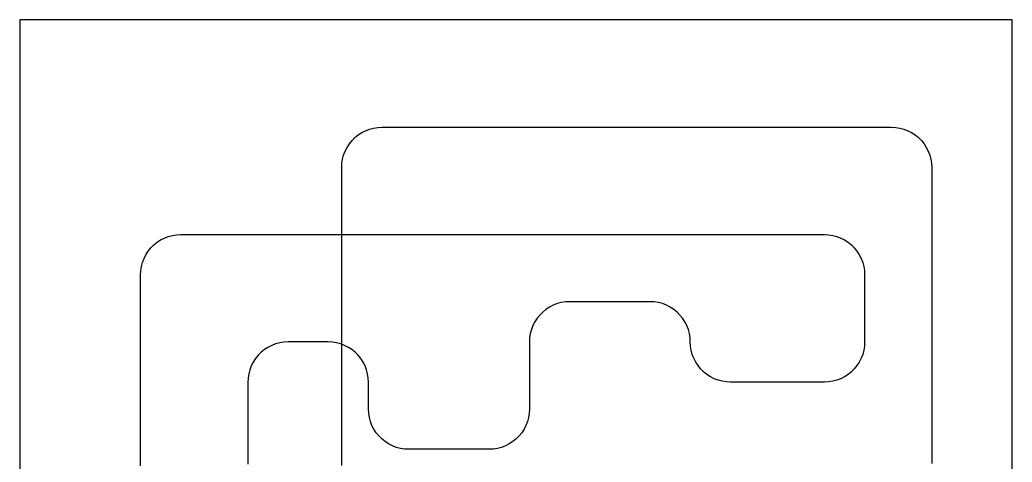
# Model space of a CAD drawing. Header units: millimetres. Extents: x 180000 to 328000, y 0 to 160000.
# Drawn here: x 180000 to 328000, y 94088 to 160000 of the extents above; entities that cross this region are included whole.
import ezdxf

# ---------------------------------------------------------------- set-up
doc = ezdxf.new("R2010")
doc.units = ezdxf.units.MM
for name, color, linetype in [('FLOOR', 8, 'Continuous'), ('LOWER', 4, 'Continuous'), ('MIDDLE', 30, 'Continuous'), ('UPPER', 3, 'Continuous')]:
    doc.layers.add(name, color=color, linetype=linetype)

msp = doc.modelspace()

# ---------------------------------------------------------------- linework, layer by layer
at = {"layer": 'FLOOR'}
msp.add_lwpolyline([(180000, 0), (328000, 0), (328000, 160000), (180000, 160000)], close=True, dxfattribs=at)
at = {"layer": 'LOWER'}
for p, q in [((201000, 127196, 350), (201560, 127481, 350)), ((201560, 127481, 350), (202146, 127706, 350)), ((202146, 127706, 350), (202753, 127869, 350)), ((202753, 127869, 350), (203373, 127967, 350)), ((203373, 127967, 350), (204000, 128000, 350)), ((204000, 128000, 350), (204649, 128000, 351)), ((204649, 128000, 351), (205297, 128000, 352)), ((205297, 128000, 352), (205946, 128000, 355)), ((205946, 128000, 355), (206595, 128000, 359)), ((206595, 128000, 359), (207243, 128000, 364)), ((207243, 128000, 364), (207892, 128000, 370)), ((207892, 128000, 370), (208541, 128000, 377)), ((208541, 128000, 377), (209189, 128000, 385)), ((209189, 128000, 385), (209838, 128000, 395)), ((209838, 128000, 395), (210486, 128000, 405)), ((210486, 128000, 405), (211135, 128000, 416)), ((211135, 128000, 416), (211784, 128000, 428)), ((211784, 128000, 428), (212432, 128000, 442)), ((212432, 128000, 442), (213081, 128000, 456)), ((213081, 128000, 456), (213730, 128000, 471)), ((213730, 128000, 471), (214378, 128000, 487)), ((214378, 128000, 487), (215027, 128000, 504)), ((215027, 128000, 504), (215676, 128000, 521)), ((215676, 128000, 521), (216324, 128000, 540)), ((216324, 128000, 540), (216973, 128000, 559)), ((216973, 128000, 559), (217622, 128000, 580)), ((217622, 128000, 580), (218270, 128000, 601)), ((218270, 128000, 601), (218919, 128000, 623)), ((218919, 128000, 623), (219568, 128000, 646)), ((219568, 128000, 646), (220216, 128000, 669)), ((220216, 128000, 669), (220865, 128000, 693)), ((220865, 128000, 693), (221514, 128000, 718)), ((221514, 128000, 718), (222162, 128000, 744)), ((222162, 128000, 744), (222811, 128000, 771)), ((222811, 128000, 771), (223459, 128000, 798)), ((223459, 128000, 798), (224108, 128000, 826)), ((224108, 128000, 826), (224757, 128000, 854)), ((224757, 128000, 854), (225405, 128000, 883)), ((225405, 128000, 883), (226054, 128000, 913)), ((226054, 128000, 913), (226703, 128000, 944)), ((226703, 128000, 944), (227351, 128000, 975)), ((227351, 128000, 975), (228000, 128000, 1006)), ((228000, 128000, 1006), (228649, 128000, 1038)), ((228649, 128000, 1038), (229297, 128000, 1071)), ((229297, 128000, 1071), (229946, 128000, 1105)), ((229946, 128000, 1105), (230595, 128000, 1138)), ((230595, 128000, 1138), (231243, 128000, 1173)), ((231243, 128000, 1173), (231892, 128000, 1208)), ((231892, 128000, 1208), (232541, 128000, 1243)), ((232541, 128000, 1243), (233189, 128000, 1279)), ((233189, 128000, 1279), (233838, 128000, 1315)), ((233838, 128000, 1315), (234486, 128000, 1352)), ((234486, 128000, 1352), (235135, 128000, 1389)), ((235135, 128000, 1389), (235784, 128000, 1426)), ((235784, 128000, 1426), (236432, 128000, 1464)), ((236432, 128000, 1464), (237081, 128000, 1502)), ((237081, 128000, 1502), (237730, 128000, 1541)), ((237730, 128000, 1541), (238378, 128000, 1580)), ((238378, 128000, 1580), (239027, 128000, 1619)), ((239027, 128000, 1619), (239676, 128000, 1659)), ((239676, 128000, 1659), (240324, 128000, 1699)), ((240324, 128000, 1699), (240973, 128000, 1739)), ((240973, 128000, 1739), (241622, 128000, 1780)), ((241622, 128000, 1780), (242270, 128000, 1820)), ((242270, 128000, 1820), (242919, 128000, 1861)), ((242919, 128000, 1861), (243568, 128000, 1902)), ((243568, 128000, 1902), (244216, 128000, 1944)), ((244216, 128000, 1944), (244865, 128000, 1985)), ((244865, 128000, 1985), (245514, 128000, 2027)), ((245514, 128000, 2027), (246162, 128000, 2069)), ((246162, 128000, 2069), (246811, 128000, 2111)), ((246811, 128000, 2111), (247459, 128000, 2153)), ((247459, 128000, 2153), (248108, 128000, 2195)), ((248108, 128000, 2195), (248757, 128000, 2237)), ((248757, 128000, 2237), (249405, 128000, 2280)), ((249405, 128000, 2280), (250054, 128000, 2322)), ((250054, 128000, 2322), (250703, 128000, 2365)), ((250703, 128000, 2365), (251351, 128000, 2407)), ((251351, 128000, 2407), (252000, 128000, 2450)), ((199146, 125527, 350), (199541, 126015, 350)), ((199541, 126015, 350), (199985, 126459, 350)), ((199985, 126459, 350), (200473, 126854, 350)), ((200473, 126854, 350), (201000, 127196, 350)), ((198294, 123854, 350), (198519, 124440, 350)), ((198519, 124440, 350), (198804, 125000, 350)), ((198804, 125000, 350), (199146, 125527, 350)), ((198033, 122627, 350), (198131, 123247, 350)), ((198131, 123247, 350), (198294, 123854, 350)), ((198000, 122000, 350), (198033, 122627, 350)), ((198000, 121353, 350), (198000, 122000, 350)), ((198000, 120706, 350), (198000, 121353, 350)), ((198000, 120059, 350), (198000, 120706, 350)), ((198000, 119412, 350), (198000, 120059, 350)), ((198000, 118765, 350), (198000, 119412, 350)), ((198000, 118118, 350), (198000, 118765, 350)), ((198000, 117471, 350), (198000, 118118, 350)), ((198000, 116824, 350), (198000, 117471, 350)), ((198000, 116176, 350), (198000, 116824, 350)), ((198000, 115529, 350), (198000, 116176, 350)), ((198000, 114882, 350), (198000, 115529, 350)), ((198000, 114235, 350), (198000, 114882, 350)), ((198000, 113588, 350), (198000, 114235, 350)), ((198000, 112941, 350), (198000, 113588, 350)), ((198000, 112294, 350), (198000, 112941, 350)), ((198000, 111647, 350), (198000, 112294, 350)), ((198000, 111000, 350), (198000, 111647, 350)), ((198000, 110353, 350), (198000, 111000, 350)), ((198000, 109706, 350), (198000, 110353, 350)), ((198000, 109059, 350), (198000, 109706, 350)), ((198000, 108412, 350), (198000, 109059, 350)), ((198000, 107765, 350), (198000, 108412, 350)), ((198000, 107118, 350), (198000, 107765, 350)), ((198000, 106471, 350), (198000, 107118, 350)), ((198000, 105824, 350), (198000, 106471, 350)), ((198000, 105176, 350), (198000, 105824, 350)), ((198000, 104529, 350), (198000, 105176, 350)), ((198000, 103882, 350), (198000, 104529, 350)), ((198000, 103235, 350), (198000, 103882, 350)), ((198000, 102588, 350), (198000, 103235, 350)), ((198000, 101941, 350), (198000, 102588, 350)), ((198000, 101294, 350), (198000, 101941, 350)), ((198000, 100647, 350), (198000, 101294, 350)), ((198000, 100000, 350), (198000, 100647, 350)), ((198000, 99353, 350), (198000, 100000, 350)), ((198000, 98706, 350), (198000, 99353, 350)), ((198000, 98059, 350), (198000, 98706, 350)), ((198000, 97412, 350), (198000, 98059, 350)), ((198000, 96765, 350), (198000, 97412, 350)), ((198000, 96118, 350), (198000, 96765, 350)), ((198000, 95471, 350), (198000, 96118, 350)), ((198000, 94824, 350), (198000, 95471, 350)), ((198000, 94176, 350), (198000, 94824, 350)), ((198000, 93529, 350), (198000, 94176, 350))]:
    msp.add_line(p, q, dxfattribs=at)
at = {"layer": 'MIDDLE'}
for p, q in [((272325, 144000, 6623), (272974, 144000, 6569)), ((272974, 144000, 6569), (273624, 144000, 6515)), ((273624, 144000, 6515), (274274, 144000, 6462)), ((274274, 144000, 6462), (274923, 144000, 6408)), ((274923, 144000, 6408), (275573, 144000, 6355)), ((275573, 144000, 6355), (276222, 144000, 6301)), ((276222, 144000, 6301), (276872, 144000, 6248)), ((276872, 144000, 6248), (277521, 144000, 6196)), ((277521, 144000, 6196), (278171, 144000, 6143)), ((278171, 144000, 6143), (278821, 144000, 6091)), ((278821, 144000, 6091), (279470, 144000, 6039)), ((279470, 144000, 6039), (280120, 144000, 5987)), ((280120, 144000, 5987), (280769, 144000, 5936)), ((280769, 144000, 5936), (281419, 144000, 5885)), ((281419, 144000, 5885), (282068, 144000, 5835)), ((282068, 144000, 5835), (282718, 144000, 5785)), ((282718, 144000, 5785), (283368, 144000, 5736)), ((283368, 144000, 5736), (284017, 144000, 5687)), ((284017, 144000, 5687), (284667, 144000, 5639)), ((284667, 144000, 5639), (285316, 144000, 5591)), ((285316, 144000, 5591), (285966, 144000, 5544)), ((285966, 144000, 5544), (286615, 144000, 5498)), ((286615, 144000, 5498), (287265, 144000, 5453)), ((287265, 144000, 5453), (287915, 144000, 5408)), ((287915, 144000, 5408), (288564, 144000, 5364)), ((288564, 144000, 5364), (289214, 144000, 5321)), ((289214, 144000, 5321), (289863, 144000, 5278)), ((289863, 144000, 5278), (290513, 144000, 5237)), ((290513, 144000, 5237), (291162, 144000, 5196)), ((291162, 144000, 5196), (291812, 144000, 5156)), ((291812, 144000, 5156), (292462, 144000, 5118)), ((292462, 144000, 5118), (293111, 144000, 5080)), ((293111, 144000, 5080), (293761, 144000, 5043)), ((293761, 144000, 5043), (294410, 144000, 5008)), ((294410, 144000, 5008), (295060, 144000, 4973)), ((295060, 144000, 4973), (295709, 144000, 4940)), ((295709, 144000, 4940), (296359, 144000, 4907)), ((296359, 144000, 4907), (297009, 144000, 4876)), ((297009, 144000, 4876), (297658, 144000, 4846)), ((297658, 144000, 4846), (298308, 144000, 4818)), ((298308, 144000, 4818), (298957, 144000, 4790)), ((298957, 144000, 4790), (299607, 144000, 4764)), ((299607, 144000, 4764), (300256, 144000, 4739)), ((300256, 144000, 4739), (300906, 144000, 4716)), ((300906, 144000, 4716), (301556, 144000, 4694)), ((301556, 144000, 4694), (302205, 144000, 4673)), ((302205, 144000, 4673), (302855, 144000, 4654)), ((302855, 144000, 4654), (303504, 144000, 4637)), ((303504, 144000, 4637), (304154, 144000, 4621)), ((304154, 144000, 4621), (304803, 144000, 4606)), ((304803, 144000, 4606), (305453, 144000, 4593)), ((305453, 144000, 4593), (306103, 144000, 4582)), ((306103, 144000, 4582), (306752, 144000, 4572)), ((306752, 144000, 4572), (307402, 144000, 4564)), ((307402, 144000, 4564), (308051, 144000, 4558)), ((308051, 144000, 4558), (308701, 144000, 4554)), ((308701, 144000, 4554), (309350, 144000, 4551)), ((309350, 144000, 4551), (310000, 144000, 4550)), ((310000, 144000, 4550), (310627, 143967, 4550)), ((310627, 143967, 4550), (311247, 143869, 4550)), ((311247, 143869, 4550), (311854, 143706, 4550)), ((311854, 143706, 4550), (312440, 143481, 4550)), ((312440, 143481, 4550), (313000, 143196, 4550)), ((313000, 143196, 4550), (313527, 142854, 4550)), ((313527, 142854, 4550), (314015, 142459, 4550)), ((314015, 142459, 4550), (314459, 142015, 4550)), ((314459, 142015, 4550), (314854, 141527, 4550)), ((314854, 141527, 4550), (315196, 141000, 4550)), ((315196, 141000, 4550), (315481, 140440, 4550)), ((315481, 140440, 4550), (315706, 139854, 4550)), ((315706, 139854, 4550), (315869, 139247, 4550)), ((315869, 139247, 4550), (315967, 138627, 4550)), ((315967, 138627, 4550), (316000, 138000, 4550)), ((316000, 138000, 4550), (316000, 137351, 4550)), ((316000, 137351, 4550), (316000, 136703, 4549)), ((316000, 136703, 4549), (316000, 136054, 4547)), ((316000, 136054, 4547), (316000, 135405, 4544)), ((316000, 135405, 4544), (316000, 134757, 4541)), ((316000, 134757, 4541), (316000, 134108, 4537)), ((316000, 134108, 4537), (316000, 133459, 4532)), ((316000, 133459, 4532), (316000, 132811, 4527)), ((316000, 132811, 4527), (316000, 132162, 4521)), ((316000, 132162, 4521), (316000, 131514, 4515)), ((316000, 131514, 4515), (316000, 130865, 4507)), ((316000, 130865, 4507), (316000, 130216, 4499)), ((316000, 130216, 4499), (316000, 129568, 4491)), ((316000, 129568, 4491), (316000, 128919, 4481)), ((316000, 128919, 4481), (316000, 128270, 4472)), ((252000, 128000, 2450), (252649, 128000, 2493)), ((252649, 128000, 2493), (253297, 128000, 2535)), ((253297, 128000, 2535), (253946, 128000, 2578)), ((253946, 128000, 2578), (254595, 128000, 2620)), ((254595, 128000, 2620), (255243, 128000, 2663)), ((255243, 128000, 2663), (255892, 128000, 2705)), ((255892, 128000, 2705), (256541, 128000, 2747)), ((256541, 128000, 2747), (257189, 128000, 2789)), ((257189, 128000, 2789), (257838, 128000, 2831)), ((257838, 128000, 2831), (258486, 128000, 2873)), ((258486, 128000, 2873), (259135, 128000, 2915)), ((259135, 128000, 2915), (259784, 128000, 2956)), ((259784, 128000, 2956), (260432, 128000, 2998)), ((260432, 128000, 2998), (261081, 128000, 3039)), ((261081, 128000, 3039), (261730, 128000, 3080)), ((261730, 128000, 3080), (262378, 128000, 3120)), ((262378, 128000, 3120), (263027, 128000, 3161)), ((263027, 128000, 3161), (263676, 128000, 3201)), ((263676, 128000, 3201), (264324, 128000, 3241)), ((264324, 128000, 3241), (264973, 128000, 3281)), ((264973, 128000, 3281), (265622, 128000, 3320)), ((265622, 128000, 3320), (266270, 128000, 3359)), ((266270, 128000, 3359), (266919, 128000, 3398)), ((266919, 128000, 3398), (267568, 128000, 3436)), ((267568, 128000, 3436), (268216, 128000, 3474)), ((268216, 128000, 3474), (268865, 128000, 3511)), ((268865, 128000, 3511), (269514, 128000, 3548)), ((269514, 128000, 3548), (270162, 128000, 3585)), ((270162, 128000, 3585), (270811, 128000, 3621)), ((270811, 128000, 3621), (271459, 128000, 3657)), ((271459, 128000, 3657), (272108, 128000, 3692)), ((272108, 128000, 3692), (272757, 128000, 3727)), ((272757, 128000, 3727), (273405, 128000, 3762)), ((273405, 128000, 3762), (274054, 128000, 3795)), ((274054, 128000, 3795), (274703, 128000, 3829)), ((274703, 128000, 3829), (275351, 128000, 3862)), ((275351, 128000, 3862), (276000, 128000, 3894)), ((276000, 128000, 3894), (276649, 128000, 3925)), ((276649, 128000, 3925), (277297, 128000, 3956)), ((277297, 128000, 3956), (277946, 128000, 3987)), ((277946, 128000, 3987), (278595, 128000, 4017)), ((278595, 128000, 4017), (279243, 128000, 4046)), ((279243, 128000, 4046), (279892, 128000, 4074)), ((279892, 128000, 4074), (280541, 128000, 4102)), ((280541, 128000, 4102), (281189, 128000, 4129)), ((281189, 128000, 4129), (281838, 128000, 4156)), ((281838, 128000, 4156), (282486, 128000, 4182)), ((282486, 128000, 4182), (283135, 128000, 4207)), ((283135, 128000, 4207), (283784, 128000, 4231)), ((283784, 128000, 4231), (284432, 128000, 4254)), ((284432, 128000, 4254), (285081, 128000, 4277)), ((285081, 128000, 4277), (285730, 128000, 4299)), ((285730, 128000, 4299), (286378, 128000, 4320)), ((286378, 128000, 4320), (287027, 128000, 4341)), ((287027, 128000, 4341), (287676, 128000, 4360)), ((287676, 128000, 4360), (288324, 128000, 4379)), ((288324, 128000, 4379), (288973, 128000, 4396)), ((288973, 128000, 4396), (289622, 128000, 4413)), ((289622, 128000, 4413), (290270, 128000, 4429)), ((290270, 128000, 4429), (290919, 128000, 4444)), ((290919, 128000, 4444), (291568, 128000, 4458)), ((291568, 128000, 4458), (292216, 128000, 4472)), ((292216, 128000, 4472), (292865, 128000, 4484)), ((292865, 128000, 4484), (293514, 128000, 4495)), ((293514, 128000, 4495), (294162, 128000, 4505)), ((294162, 128000, 4505), (294811, 128000, 4515)), ((294811, 128000, 4515), (295459, 128000, 4523)), ((295459, 128000, 4523), (296108, 128000, 4530)), ((296108, 128000, 4530), (296757, 128000, 4536)), ((296757, 128000, 4536), (297405, 128000, 4541)), ((297405, 128000, 4541), (298054, 128000, 4545)), ((298054, 128000, 4545), (298703, 128000, 4548)), ((298703, 128000, 4548), (299351, 128000, 4549)), ((299351, 128000, 4549), (300000, 128000, 4550)), ((300000, 128000, 4550), (300627, 127967, 4550)), ((300627, 127967, 4550), (301247, 127869, 4550)), ((301247, 127869, 4550), (301854, 127706, 4550)), ((301854, 127706, 4550), (302440, 127481, 4550)), ((302440, 127481, 4550), (303000, 127196, 4550)), ((316000, 128270, 4472), (316000, 127622, 4461)), ((316000, 127622, 4461), (316000, 126973, 4450)), ((303000, 127196, 4550), (303527, 126854, 4550)), ((303527, 126854, 4550), (304015, 126459, 4550)), ((304015, 126459, 4550), (304459, 126015, 4550)), ((304459, 126015, 4550), (304854, 125527, 4550)), ((316000, 126973, 4450), (316000, 126324, 4438)), ((316000, 126324, 4438), (316000, 125676, 4426)), ((304854, 125527, 4550), (305196, 125000, 4550)), ((305196, 125000, 4550), (305481, 124440, 4550)), ((305481, 124440, 4550), (305706, 123854, 4550)), ((316000, 125676, 4426), (316000, 125027, 4413)), ((316000, 125027, 4413), (316000, 124378, 4400)), ((316000, 124378, 4400), (316000, 123730, 4386)), ((305706, 123854, 4550), (305869, 123247, 4550)), ((305869, 123247, 4550), (305967, 122627, 4550)), ((316000, 123730, 4386), (316000, 123081, 4371)), ((316000, 123081, 4371), (316000, 122432, 4356)), ((305967, 122627, 4550), (306000, 122000, 4550)), ((306000, 122000, 4550), (306000, 121375, 4550)), ((306000, 121375, 4550), (306000, 120750, 4550)), ((316000, 122432, 4356), (316000, 121784, 4341)), ((316000, 121784, 4341), (316000, 121135, 4324)), ((306000, 120750, 4550), (306000, 120125, 4550)), ((306000, 120125, 4550), (306000, 119500, 4550)), ((316000, 121135, 4324), (316000, 120486, 4308)), ((316000, 120486, 4308), (316000, 119838, 4290)), ((306000, 119500, 4550), (306000, 118875, 4550)), ((306000, 118875, 4550), (306000, 118250, 4550)), ((316000, 119838, 4290), (316000, 119189, 4273)), ((316000, 119189, 4273), (316000, 118541, 4254)), ((316000, 118541, 4254), (316000, 117892, 4236)), ((259000, 117196, 4550), (258473, 116854, 4550)), ((259560, 117481, 4550), (259000, 117196, 4550)), ((260146, 117706, 4550), (259560, 117481, 4550)), ((260753, 117869, 4550), (260146, 117706, 4550)), ((261373, 117967, 4550), (260753, 117869, 4550)), ((262000, 118000, 4550), (261373, 117967, 4550)), ((262632, 118000, 4550), (262000, 118000, 4550)), ((263263, 118000, 4550), (262632, 118000, 4550)), ((263895, 118000, 4550), (263263, 118000, 4550)), ((264526, 118000, 4550), (263895, 118000, 4550)), ((265158, 118000, 4550), (264526, 118000, 4550)), ((265789, 118000, 4550), (265158, 118000, 4550)), ((266421, 118000, 4550), (265789, 118000, 4550)), ((267053, 118000, 4550), (266421, 118000, 4550)), ((267684, 118000, 4550), (267053, 118000, 4550)), ((268316, 118000, 4550), (267684, 118000, 4550)), ((268947, 118000, 4550), (268316, 118000, 4550)), ((269579, 118000, 4550), (268947, 118000, 4550)), ((270211, 118000, 4550), (269579, 118000, 4550)), ((270842, 118000, 4550), (270211, 118000, 4550)), ((271474, 118000, 4550), (270842, 118000, 4550)), ((272105, 118000, 4550), (271474, 118000, 4550)), ((272737, 118000, 4550), (272105, 118000, 4550)), ((273368, 118000, 4550), (272737, 118000, 4550)), ((274000, 118000, 4550), (273368, 118000, 4550)), ((274627, 117967, 4550), (274000, 118000, 4550)), ((275247, 117869, 4550), (274627, 117967, 4550)), ((275854, 117706, 4550), (275247, 117869, 4550)), ((276440, 117481, 4550), (275854, 117706, 4550)), ((277000, 117196, 4550), (276440, 117481, 4550)), ((277527, 116854, 4550), (277000, 117196, 4550)), ((306000, 118250, 4550), (306000, 117625, 4550)), ((306000, 117625, 4550), (306000, 117000, 4550)), ((306000, 117000, 4550), (306000, 116375, 4550)), ((316000, 117892, 4236), (316000, 117243, 4216)), ((316000, 117243, 4216), (316000, 116595, 4197)), ((257146, 115527, 4550), (256804, 115000, 4550)), ((257541, 116015, 4550), (257146, 115527, 4550)), ((257985, 116459, 4550), (257541, 116015, 4550)), ((258473, 116854, 4550), (257985, 116459, 4550)), ((278015, 116459, 4550), (277527, 116854, 4550)), ((278459, 116015, 4550), (278015, 116459, 4550)), ((278854, 115527, 4550), (278459, 116015, 4550)), ((279196, 115000, 4550), (278854, 115527, 4550)), ((306000, 116375, 4550), (306000, 115750, 4550)), ((306000, 115750, 4550), (306000, 115125, 4550)), ((316000, 116595, 4197), (316000, 115946, 4177)), ((316000, 115946, 4177), (316000, 115297, 4156)), ((256519, 114440, 4550), (256294, 113854, 4550)), ((256804, 115000, 4550), (256519, 114440, 4550)), ((279481, 114440, 4550), (279196, 115000, 4550)), ((279706, 113854, 4550), (279481, 114440, 4550)), ((306000, 115125, 4550), (306000, 114500, 4550)), ((306000, 114500, 4550), (306000, 113875, 4550)), ((316000, 115297, 4156), (316000, 114649, 4135)), ((316000, 114649, 4135), (316000, 114000, 4113)), ((316000, 114000, 4113), (316000, 113351, 4091)), ((256033, 112627, 4550), (256000, 112000, 4550)), ((256131, 113247, 4550), (256033, 112627, 4550)), ((256294, 113854, 4550), (256131, 113247, 4550)), ((279869, 113247, 4550), (279706, 113854, 4550)), ((279967, 112627, 4550), (279869, 113247, 4550)), ((280000, 112000, 4550), (279967, 112627, 4550)), ((306000, 113875, 4550), (306000, 113250, 4550)), ((306000, 113250, 4550), (306000, 112625, 4550)), ((306000, 112625, 4550), (306000, 112000, 4550)), ((316000, 113351, 4091), (316000, 112703, 4069)), ((316000, 112703, 4069), (316000, 112054, 4046)), ((217000, 111196, 4550), (216473, 110854, 4550)), ((217560, 111481, 4550), (217000, 111196, 4550)), ((218146, 111706, 4550), (217560, 111481, 4550)), ((218753, 111869, 4550), (218146, 111706, 4550)), ((219373, 111967, 4550), (218753, 111869, 4550)), ((220000, 112000, 4550), (219373, 111967, 4550)), ((220600, 112000, 4550), (220000, 112000, 4550)), ((221200, 112000, 4550), (220600, 112000, 4550)), ((221800, 112000, 4550), (221200, 112000, 4550)), ((222400, 112000, 4550), (221800, 112000, 4550)), ((223000, 112000, 4550), (222400, 112000, 4550)), ((223600, 112000, 4550), (223000, 112000, 4550)), ((224200, 112000, 4550), (223600, 112000, 4550)), ((224800, 112000, 4550), (224200, 112000, 4550)), ((225400, 112000, 4550), (224800, 112000, 4550)), ((226000, 112000, 4550), (225400, 112000, 4550)), ((226627, 111967, 4550), (226000, 112000, 4550)), ((227247, 111869, 4550), (226627, 111967, 4550)), ((227854, 111706, 4550), (227247, 111869, 4550)), ((228440, 111481, 4550), (227854, 111706, 4550)), ((229000, 111196, 4550), (228440, 111481, 4550)), ((229527, 110854, 4550), (229000, 111196, 4550)), ((256000, 112000, 4550), (256000, 111375, 4550)), ((256000, 111375, 4550), (256000, 110750, 4550)), ((280033, 111373, 4550), (280000, 112000, 4550)), ((280131, 110753, 4550), (280033, 111373, 4550)), ((305967, 111373, 4550), (305869, 110753, 4550)), ((306000, 112000, 4550), (305967, 111373, 4550)), ((316000, 112054, 4046), (316000, 111405, 4023)), ((316000, 111405, 4023), (316000, 110757, 3999)), ((215146, 109527, 4550), (214804, 109000, 4550)), ((215541, 110015, 4550), (215146, 109527, 4550)), ((215985, 110459, 4550), (215541, 110015, 4550)), ((216473, 110854, 4550), (215985, 110459, 4550)), ((230015, 110459, 4550), (229527, 110854, 4550)), ((230459, 110015, 4550), (230015, 110459, 4550)), ((230854, 109527, 4550), (230459, 110015, 4550)), ((231196, 109000, 4550), (230854, 109527, 4550)), ((256000, 110750, 4550), (256000, 110125, 4550)), ((256000, 110125, 4550), (256000, 109500, 4550)), ((280294, 110146, 4550), (280131, 110753, 4550)), ((280519, 109560, 4550), (280294, 110146, 4550)), ((280804, 109000, 4550), (280519, 109560, 4550)), ((305481, 109560, 4550), (305196, 109000, 4550)), ((305706, 110146, 4550), (305481, 109560, 4550)), ((305869, 110753, 4550), (305706, 110146, 4550)), ((316000, 110757, 3999), (316000, 110108, 3975)), ((316000, 110108, 3975), (316000, 109459, 3950)), ((214519, 108440, 4550), (214294, 107854, 4550)), ((214804, 109000, 4550), (214519, 108440, 4550)), ((231481, 108440, 4550), (231196, 109000, 4550)), ((231706, 107854, 4550), (231481, 108440, 4550)), ((256000, 109500, 4550), (256000, 108875, 4550)), ((256000, 108875, 4550), (256000, 108250, 4550)), ((256000, 108250, 4550), (256000, 107625, 4550)), ((281146, 108473, 4550), (280804, 109000, 4550)), ((281541, 107985, 4550), (281146, 108473, 4550)), ((304854, 108473, 4550), (304459, 107985, 4550)), ((305196, 109000, 4550), (304854, 108473, 4550)), ((316000, 109459, 3950), (316000, 108811, 3925)), ((316000, 108811, 3925), (316000, 108162, 3900)), ((316000, 108162, 3900), (316000, 107514, 3874)), ((214033, 106627, 4550), (214000, 106000, 4550)), ((214131, 107247, 4550), (214033, 106627, 4550)), ((214294, 107854, 4550), (214131, 107247, 4550)), ((231869, 107247, 4550), (231706, 107854, 4550)), ((231967, 106627, 4550), (231869, 107247, 4550)), ((232000, 106000, 4550), (231967, 106627, 4550)), ((256000, 107625, 4550), (256000, 107000, 4550)), ((256000, 107000, 4550), (256000, 106375, 4550)), ((281985, 107541, 4550), (281541, 107985, 4550)), ((282473, 107146, 4550), (281985, 107541, 4550)), ((283000, 106804, 4550), (282473, 107146, 4550)), ((283560, 106519, 4550), (283000, 106804, 4550)), ((303000, 106804, 4550), (302440, 106519, 4550)), ((303527, 107146, 4550), (303000, 106804, 4550)), ((304015, 107541, 4550), (303527, 107146, 4550)), ((304459, 107985, 4550), (304015, 107541, 4550)), ((316000, 107514, 3874), (316000, 106865, 3848)), ((316000, 106865, 3848), (316000, 106216, 3822)), ((214000, 106000, 4550), (214000, 105357, 4552)), ((214000, 105357, 4552), (214000, 104714, 4557)), ((232000, 105429, 4550), (232000, 106000, 4550)), ((232000, 104857, 4550), (232000, 105429, 4550)), ((256000, 106375, 4550), (256000, 105750, 4550)), ((256000, 105750, 4550), (256000, 105125, 4550)), ((256000, 105125, 4550), (256000, 104500, 4550)), ((284146, 106294, 4550), (283560, 106519, 4550)), ((284753, 106131, 4550), (284146, 106294, 4550)), ((285373, 106033, 4550), (284753, 106131, 4550)), ((286000, 106000, 4550), (285373, 106033, 4550)), ((286636, 106000, 4550), (286000, 106000, 4550)), ((287273, 106000, 4550), (286636, 106000, 4550)), ((287909, 106000, 4550), (287273, 106000, 4550)), ((288545, 106000, 4550), (287909, 106000, 4550)), ((289182, 106000, 4550), (288545, 106000, 4550)), ((289818, 106000, 4550), (289182, 106000, 4550)), ((290455, 106000, 4550), (289818, 106000, 4550)), ((291091, 106000, 4550), (290455, 106000, 4550)), ((291727, 106000, 4550), (291091, 106000, 4550)), ((292364, 106000, 4550), (291727, 106000, 4550)), ((293000, 106000, 4550), (292364, 106000, 4550)), ((293636, 106000, 4550), (293000, 106000, 4550)), ((294273, 106000, 4550), (293636, 106000, 4550)), ((294909, 106000, 4550), (294273, 106000, 4550)), ((295545, 106000, 4550), (294909, 106000, 4550)), ((296182, 106000, 4550), (295545, 106000, 4550)), ((296818, 106000, 4550), (296182, 106000, 4550)), ((297455, 106000, 4550), (296818, 106000, 4550)), ((298091, 106000, 4550), (297455, 106000, 4550)), ((298727, 106000, 4550), (298091, 106000, 4550)), ((299364, 106000, 4550), (298727, 106000, 4550)), ((300000, 106000, 4550), (299364, 106000, 4550)), ((300627, 106033, 4550), (300000, 106000, 4550)), ((301247, 106131, 4550), (300627, 106033, 4550)), ((301854, 106294, 4550), (301247, 106131, 4550)), ((302440, 106519, 4550), (301854, 106294, 4550)), ((316000, 106216, 3822), (316000, 105568, 3795)), ((316000, 105568, 3795), (316000, 104919, 3768)), ((214000, 104714, 4557), (214000, 104071, 4566)), ((214000, 104071, 4566), (214000, 103429, 4578)), ((232000, 104286, 4550), (232000, 104857, 4550)), ((232000, 103714, 4550), (232000, 104286, 4550)), ((232000, 103143, 4550), (232000, 103714, 4550)), ((256000, 104500, 4550), (256000, 103875, 4550)), ((256000, 103875, 4550), (256000, 103250, 4550)), ((316000, 104919, 3768), (316000, 104270, 3741)), ((316000, 104270, 3741), (316000, 103622, 3713)), ((316000, 103622, 3713), (316000, 102973, 3685)), ((214000, 103429, 4578), (214000, 102786, 4593)), ((214000, 102786, 4593), (214000, 102143, 4611)), ((214000, 102143, 4611), (214000, 101500, 4633)), ((232000, 102571, 4550), (232000, 103143, 4550)), ((232000, 102000, 4550), (232000, 102571, 4550)), ((256000, 103250, 4550), (256000, 102625, 4550)), ((256000, 102625, 4550), (256000, 102000, 4550)), ((316000, 102973, 3685), (316000, 102324, 3657)), ((316000, 102324, 3657), (316000, 101676, 3628)), ((214000, 101500, 4633), (214000, 100857, 4657)), ((214000, 100857, 4657), (214000, 100214, 4684)), ((232033, 101373, 4550), (232000, 102000, 4550)), ((232131, 100753, 4550), (232033, 101373, 4550)), ((232294, 100146, 4550), (232131, 100753, 4550)), ((255869, 100753, 4550), (255706, 100146, 4550)), ((255967, 101373, 4550), (255869, 100753, 4550)), ((256000, 102000, 4550), (255967, 101373, 4550)), ((316000, 101676, 3628), (316000, 101027, 3600)), ((316000, 101027, 3600), (316000, 100378, 3570)), ((214000, 100214, 4684), (214000, 99571, 4714)), ((214000, 99571, 4714), (214000, 98929, 4747)), ((232519, 99560, 4550), (232294, 100146, 4550)), ((232804, 99000, 4550), (232519, 99560, 4550)), ((255481, 99560, 4550), (255196, 99000, 4550)), ((255706, 100146, 4550), (255481, 99560, 4550)), ((316000, 100378, 3570), (316000, 99730, 3541)), ((316000, 99730, 3541), (316000, 99081, 3511)), ((214000, 98929, 4747), (214000, 98286, 4783)), ((214000, 98286, 4783), (214000, 97643, 4821)), ((233146, 98473, 4550), (232804, 99000, 4550)), ((233541, 97985, 4550), (233146, 98473, 4550)), ((233985, 97541, 4550), (233541, 97985, 4550)), ((254459, 97985, 4550), (254015, 97541, 4550)), ((254854, 98473, 4550), (254459, 97985, 4550)), ((255196, 99000, 4550), (254854, 98473, 4550)), ((316000, 99081, 3511), (316000, 98432, 3481)), ((316000, 98432, 3481), (316000, 97784, 3451)), ((316000, 97784, 3451), (316000, 97135, 3421)), ((214000, 97643, 4821), (214000, 97000, 4861)), ((214000, 97000, 4861), (214000, 96357, 4904)), ((214000, 96357, 4904), (214000, 95714, 4949)), ((234473, 97146, 4550), (233985, 97541, 4550)), ((235000, 96804, 4550), (234473, 97146, 4550)), ((235560, 96519, 4550), (235000, 96804, 4550)), ((236146, 96294, 4550), (235560, 96519, 4550)), ((236753, 96131, 4550), (236146, 96294, 4550)), ((251854, 96294, 4550), (251247, 96131, 4550)), ((252440, 96519, 4550), (251854, 96294, 4550)), ((253000, 96804, 4550), (252440, 96519, 4550)), ((253527, 97146, 4550), (253000, 96804, 4550)), ((254015, 97541, 4550), (253527, 97146, 4550)), ((316000, 97135, 3421), (316000, 96486, 3390)), ((316000, 96486, 3390), (316000, 95838, 3359)), ((214000, 95714, 4949), (214000, 95071, 4996)), ((214000, 95071, 4996), (214000, 94429, 5046)), ((237373, 96033, 4550), (236753, 96131, 4550)), ((238000, 96000, 4550), (237373, 96033, 4550)), ((238632, 96000, 4550), (238000, 96000, 4550)), ((239263, 96000, 4550), (238632, 96000, 4550)), ((239895, 96000, 4550), (239263, 96000, 4550)), ((240526, 96000, 4550), (239895, 96000, 4550)), ((241158, 96000, 4550), (240526, 96000, 4550)), ((241789, 96000, 4550), (241158, 96000, 4550)), ((242421, 96000, 4550), (241789, 96000, 4550)), ((243053, 96000, 4550), (242421, 96000, 4550)), ((243684, 96000, 4550), (243053, 96000, 4550)), ((244316, 96000, 4550), (243684, 96000, 4550)), ((244947, 96000, 4550), (244316, 96000, 4550)), ((245579, 96000, 4550), (244947, 96000, 4550)), ((246211, 96000, 4550), (245579, 96000, 4550)), ((246842, 96000, 4550), (246211, 96000, 4550)), ((247474, 96000, 4550), (246842, 96000, 4550)), ((248105, 96000, 4550), (247474, 96000, 4550)), ((248737, 96000, 4550), (248105, 96000, 4550)), ((249368, 96000, 4550), (248737, 96000, 4550)), ((250000, 96000, 4550), (249368, 96000, 4550)), ((250627, 96033, 4550), (250000, 96000, 4550)), ((251247, 96131, 4550), (250627, 96033, 4550)), ((316000, 95838, 3359), (316000, 95189, 3328)), ((316000, 95189, 3328), (316000, 94541, 3296)), ((214000, 94429, 5046), (214000, 93786, 5097)), ((316000, 94541, 3296), (316000, 93892, 3265))]:
    msp.add_line(p, q, dxfattribs=at)
at = {"layer": 'UPPER'}
for p, q in [((231560, 143481, 8750), (232146, 143706, 8750)), ((232146, 143706, 8750), (232753, 143869, 8750)), ((232753, 143869, 8750), (233373, 143967, 8750)), ((233373, 143967, 8750), (234000, 144000, 8750)), ((234000, 144000, 8750), (234650, 144000, 8749)), ((234650, 144000, 8749), (235299, 144000, 8746)), ((235299, 144000, 8746), (235949, 144000, 8742)), ((235949, 144000, 8742), (236598, 144000, 8736)), ((236598, 144000, 8736), (237248, 144000, 8728)), ((237248, 144000, 8728), (237897, 144000, 8718)), ((237897, 144000, 8718), (238547, 144000, 8707)), ((238547, 144000, 8707), (239197, 144000, 8694)), ((239197, 144000, 8694), (239846, 144000, 8679)), ((239846, 144000, 8679), (240496, 144000, 8663)), ((240496, 144000, 8663), (241145, 144000, 8646)), ((241145, 144000, 8646), (241795, 144000, 8627)), ((241795, 144000, 8627), (242444, 144000, 8606)), ((242444, 144000, 8606), (243094, 144000, 8584)), ((243094, 144000, 8584), (243744, 144000, 8561)), ((243744, 144000, 8561), (244393, 144000, 8536)), ((244393, 144000, 8536), (245043, 144000, 8510)), ((245043, 144000, 8510), (245692, 144000, 8482)), ((245692, 144000, 8482), (246342, 144000, 8454)), ((246342, 144000, 8454), (246991, 144000, 8424)), ((246991, 144000, 8424), (247641, 144000, 8393)), ((247641, 144000, 8393), (248291, 144000, 8360)), ((248291, 144000, 8360), (248940, 144000, 8327)), ((248940, 144000, 8327), (249590, 144000, 8292)), ((249590, 144000, 8292), (250239, 144000, 8257)), ((250239, 144000, 8257), (250889, 144000, 8220)), ((250889, 144000, 8220), (251538, 144000, 8182)), ((251538, 144000, 8182), (252188, 144000, 8144)), ((252188, 144000, 8144), (252838, 144000, 8104)), ((252838, 144000, 8104), (253487, 144000, 8063)), ((253487, 144000, 8063), (254137, 144000, 8022)), ((254137, 144000, 8022), (254786, 144000, 7979)), ((254786, 144000, 7979), (255436, 144000, 7936)), ((255436, 144000, 7936), (256085, 144000, 7892)), ((256085, 144000, 7892), (256735, 144000, 7847)), ((256735, 144000, 7847), (257385, 144000, 7802)), ((257385, 144000, 7802), (258034, 144000, 7756)), ((258034, 144000, 7756), (258684, 144000, 7709)), ((258684, 144000, 7709), (259333, 144000, 7661)), ((259333, 144000, 7661), (259983, 144000, 7613)), ((259983, 144000, 7613), (260632, 144000, 7564)), ((260632, 144000, 7564), (261282, 144000, 7515)), ((261282, 144000, 7515), (261932, 144000, 7465)), ((261932, 144000, 7465), (262581, 144000, 7415)), ((262581, 144000, 7415), (263231, 144000, 7364)), ((263231, 144000, 7364), (263880, 144000, 7313)), ((263880, 144000, 7313), (264530, 144000, 7261)), ((264530, 144000, 7261), (265179, 144000, 7209)), ((265179, 144000, 7209), (265829, 144000, 7157)), ((265829, 144000, 7157), (266479, 144000, 7104)), ((266479, 144000, 7104), (267128, 144000, 7052)), ((267128, 144000, 7052), (267778, 144000, 6999)), ((267778, 144000, 6999), (268427, 144000, 6945)), ((268427, 144000, 6945), (269077, 144000, 6892)), ((269077, 144000, 6892), (269726, 144000, 6838)), ((269726, 144000, 6838), (270376, 144000, 6785)), ((270376, 144000, 6785), (271026, 144000, 6731)), ((271026, 144000, 6731), (271675, 144000, 6677)), ((271675, 144000, 6677), (272325, 144000, 6623)), ((229541, 142015, 8750), (229985, 142459, 8750)), ((229985, 142459, 8750), (230473, 142854, 8750)), ((230473, 142854, 8750), (231000, 143196, 8750)), ((231000, 143196, 8750), (231560, 143481, 8750)), ((228519, 140440, 8750), (228804, 141000, 8750)), ((228804, 141000, 8750), (229146, 141527, 8750)), ((229146, 141527, 8750), (229541, 142015, 8750)), ((228033, 138627, 8750), (228131, 139247, 8750)), ((228131, 139247, 8750), (228294, 139854, 8750)), ((228294, 139854, 8750), (228519, 140440, 8750)), ((228000, 138000, 8750), (228033, 138627, 8750)), ((228000, 137356, 8750), (228000, 138000, 8750)), ((228000, 136713, 8750), (228000, 137356, 8750)), ((228000, 136069, 8750), (228000, 136713, 8750)), ((228000, 135425, 8750), (228000, 136069, 8750)), ((228000, 134782, 8750), (228000, 135425, 8750)), ((228000, 134138, 8750), (228000, 134782, 8750)), ((228000, 133494, 8750), (228000, 134138, 8750)), ((228000, 132851, 8750), (228000, 133494, 8750)), ((228000, 132207, 8750), (228000, 132851, 8750)), ((228000, 131563, 8750), (228000, 132207, 8750)), ((228000, 130920, 8750), (228000, 131563, 8750)), ((228000, 130276, 8750), (228000, 130920, 8750)), ((228000, 129632, 8750), (228000, 130276, 8750)), ((228000, 128989, 8750), (228000, 129632, 8750)), ((228000, 128345, 8750), (228000, 128989, 8750)), ((228000, 127701, 8750), (228000, 128345, 8750)), ((228000, 127057, 8750), (228000, 127701, 8750)), ((228000, 126414, 8750), (228000, 127057, 8750)), ((228000, 125770, 8750), (228000, 126414, 8750)), ((228000, 125126, 8750), (228000, 125770, 8750)), ((228000, 124483, 8750), (228000, 125126, 8750)), ((228000, 123839, 8750), (228000, 124483, 8750)), ((228000, 123195, 8750), (228000, 123839, 8750)), ((228000, 122552, 8750), (228000, 123195, 8750)), ((228000, 121908, 8750), (228000, 122552, 8750)), ((228000, 121264, 8750), (228000, 121908, 8750)), ((228000, 120621, 8750), (228000, 121264, 8750)), ((228000, 119977, 8750), (228000, 120621, 8750)), ((228000, 119333, 8750), (228000, 119977, 8750)), ((228000, 118690, 8750), (228000, 119333, 8750)), ((228000, 118046, 8750), (228000, 118690, 8750)), ((228000, 117402, 8750), (228000, 118046, 8750)), ((228000, 116759, 8750), (228000, 117402, 8750)), ((228000, 116115, 8750), (228000, 116759, 8750)), ((228000, 115471, 8750), (228000, 116115, 8750)), ((228000, 114828, 8750), (228000, 115471, 8750)), ((228000, 114184, 8750), (228000, 114828, 8750)), ((228000, 113540, 8750), (228000, 114184, 8750)), ((228000, 112897, 8750), (228000, 113540, 8750)), ((228000, 112253, 8750), (228000, 112897, 8750)), ((228000, 111609, 8750), (228000, 112253, 8750)), ((228000, 110966, 8750), (228000, 111609, 8750)), ((228000, 110322, 8750), (228000, 110966, 8750)), ((228000, 109678, 8750), (228000, 110322, 8750)), ((228000, 109034, 8750), (228000, 109678, 8750)), ((228000, 108391, 8750), (228000, 109034, 8750)), ((228000, 107747, 8750), (228000, 108391, 8750)), ((228000, 107103, 8750), (228000, 107747, 8750)), ((228000, 106460, 8750), (228000, 107103, 8750)), ((228000, 105816, 8750), (228000, 106460, 8750)), ((228000, 105172, 8750), (228000, 105816, 8750)), ((228000, 104529, 8750), (228000, 105172, 8750)), ((228000, 103885, 8750), (228000, 104529, 8750)), ((228000, 103241, 8750), (228000, 103885, 8750)), ((228000, 102598, 8750), (228000, 103241, 8750)), ((228000, 101954, 8750), (228000, 102598, 8750)), ((228000, 101310, 8750), (228000, 101954, 8750)), ((228000, 100667, 8750), (228000, 101310, 8750)), ((228000, 100023, 8750), (228000, 100667, 8750)), ((228000, 99379, 8750), (228000, 100023, 8750)), ((228000, 98736, 8750), (228000, 99379, 8750)), ((228000, 98092, 8750), (228000, 98736, 8750)), ((228000, 97448, 8750), (228000, 98092, 8750)), ((228000, 96805, 8750), (228000, 97448, 8750)), ((228000, 96161, 8750), (228000, 96805, 8750)), ((228000, 95517, 8750), (228000, 96161, 8750)), ((228000, 94874, 8750), (228000, 95517, 8750)), ((228000, 94230, 8750), (228000, 94874, 8750)), ((228000, 93586, 8750), (228000, 94230, 8750))]:
    msp.add_line(p, q, dxfattribs=at)

doc.saveas('drawing.dxf')
